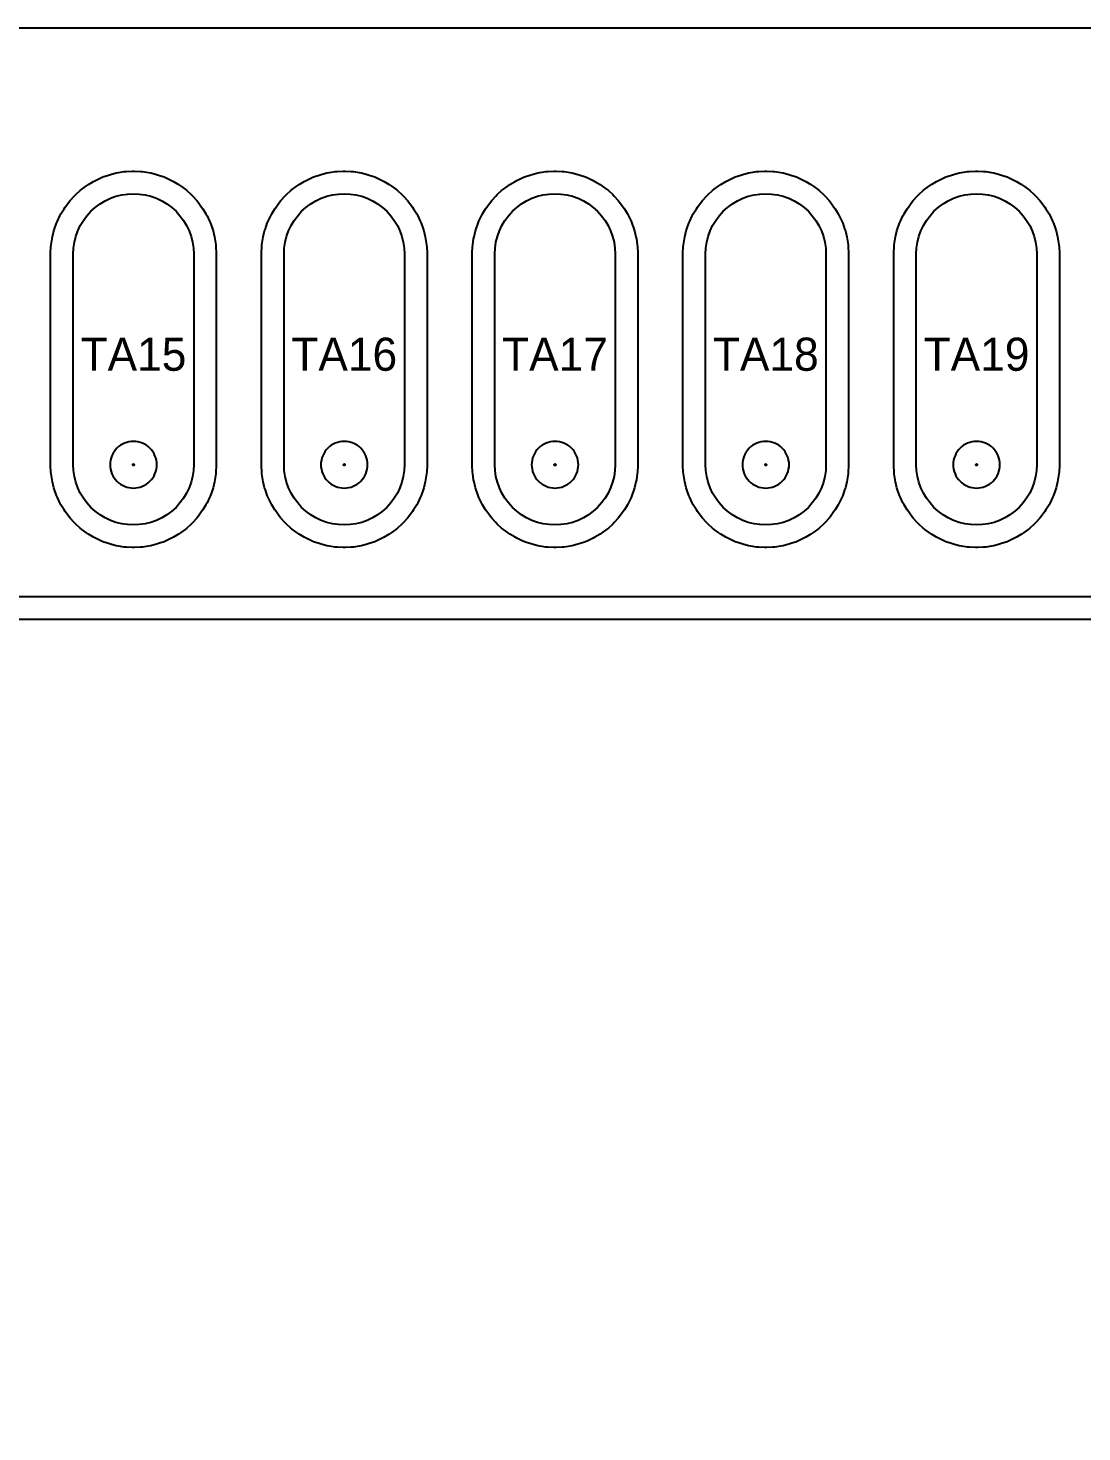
# Model space of a CAD drawing. Header units: millimetres. Extents: x 0 to 8220, y 0 to 2502.
# Drawn here: x 6260 to 6400, y 2253.5 to 2440 of the extents above; entities that cross this region are included whole.
import ezdxf
from ezdxf.enums import TextEntityAlignment as Align

# ---------------------------------------------------------------- set-up
doc = ezdxf.new("R2010")
doc.units = ezdxf.units.MM
for name, color, linetype in [('CALADO_INTERIOR', 5, 'Continuous'), ('CORTE_EXT', 1, 'Continuous'), ('HOJA', 8, 'Continuous'), ('TEXTO', 7, 'Continuous'), ('TRAYECTORIA_EXT_FRESA6', 11, 'Continuous'), ('TRAYECTORIA_INT_FRESA6', 150, 'Continuous')]:
    doc.layers.add(name, color=color, linetype=linetype)

msp = doc.modelspace()

# ---------------------------------------------------------------- linework, layer by layer
at = {"layer": 'CALADO_INTERIOR'}
for points in [[(6273.7, 2385.09), (6273.4, 2385.04), (6273.1, 2384.97), (6272.81, 2384.86), (6272.54, 2384.73), (6272.28, 2384.58), (6272.03, 2384.4), (6271.81, 2384.19), (6271.6, 2383.97), (6271.42, 2383.72), (6271.27, 2383.46), (6271.14, 2383.19), (6271.03, 2382.9), (6270.96, 2382.6), (6270.91, 2382.3), (6270.9, 2382), (6270.91, 2381.7), (6270.96, 2381.4), (6271.03, 2381.1), (6271.14, 2380.81), (6271.27, 2380.54), (6271.42, 2380.28), (6271.6, 2380.03), (6271.81, 2379.81), (6272.03, 2379.6), (6272.28, 2379.42), (6272.54, 2379.27), (6272.81, 2379.14), (6273.1, 2379.03), (6273.4, 2378.96), (6273.7, 2378.91), (6274, 2378.9), (6274.3, 2378.91), (6274.6, 2378.96), (6274.9, 2379.03), (6275.19, 2379.14), (6275.46, 2379.27), (6275.72, 2379.42), (6275.97, 2379.6), (6276.19, 2379.81), (6276.4, 2380.03), (6276.58, 2380.28), (6276.73, 2380.54), (6276.86, 2380.81), (6276.97, 2381.1), (6277.04, 2381.4), (6277.09, 2381.7), (6277.1, 2382), (6277.09, 2382.3), (6277.04, 2382.6), (6276.97, 2382.9), (6276.86, 2383.19), (6276.73, 2383.46), (6276.58, 2383.72), (6276.4, 2383.97), (6276.19, 2384.19), (6275.97, 2384.4), (6275.72, 2384.58), (6275.46, 2384.73), (6275.19, 2384.86), (6274.9, 2384.97), (6274.6, 2385.04), (6274.3, 2385.09), (6274, 2385.1)], [(6301.7, 2385.09), (6301.4, 2385.04), (6301.1, 2384.97), (6300.81, 2384.86), (6300.54, 2384.73), (6300.28, 2384.58), (6300.03, 2384.4), (6299.81, 2384.19), (6299.6, 2383.97), (6299.42, 2383.72), (6299.27, 2383.46), (6299.14, 2383.19), (6299.03, 2382.9), (6298.96, 2382.6), (6298.91, 2382.3), (6298.9, 2382), (6298.91, 2381.7), (6298.96, 2381.4), (6299.03, 2381.1), (6299.14, 2380.81), (6299.27, 2380.54), (6299.42, 2380.28), (6299.6, 2380.03), (6299.81, 2379.81), (6300.03, 2379.6), (6300.28, 2379.42), (6300.54, 2379.27), (6300.81, 2379.14), (6301.1, 2379.03), (6301.4, 2378.96), (6301.7, 2378.91), (6302, 2378.9), (6302.3, 2378.91), (6302.6, 2378.96), (6302.9, 2379.03), (6303.19, 2379.14), (6303.46, 2379.27), (6303.72, 2379.42), (6303.97, 2379.6), (6304.19, 2379.81), (6304.4, 2380.03), (6304.58, 2380.28), (6304.73, 2380.54), (6304.86, 2380.81), (6304.97, 2381.1), (6305.04, 2381.4), (6305.09, 2381.7), (6305.1, 2382), (6305.09, 2382.3), (6305.04, 2382.6), (6304.97, 2382.9), (6304.86, 2383.19), (6304.73, 2383.46), (6304.58, 2383.72), (6304.4, 2383.97), (6304.19, 2384.19), (6303.97, 2384.4), (6303.72, 2384.58), (6303.46, 2384.73), (6303.19, 2384.86), (6302.9, 2384.97), (6302.6, 2385.04), (6302.3, 2385.09), (6302, 2385.1)], [(6329.7, 2385.09), (6329.4, 2385.04), (6329.1, 2384.97), (6328.81, 2384.86), (6328.54, 2384.73), (6328.28, 2384.58), (6328.03, 2384.4), (6327.81, 2384.19), (6327.6, 2383.97), (6327.42, 2383.72), (6327.27, 2383.46), (6327.14, 2383.19), (6327.03, 2382.9), (6326.96, 2382.6), (6326.91, 2382.3), (6326.9, 2382), (6326.91, 2381.7), (6326.96, 2381.4), (6327.03, 2381.1), (6327.14, 2380.81), (6327.27, 2380.54), (6327.42, 2380.28), (6327.6, 2380.03), (6327.81, 2379.81), (6328.03, 2379.6), (6328.28, 2379.42), (6328.54, 2379.27), (6328.81, 2379.14), (6329.1, 2379.03), (6329.4, 2378.96), (6329.7, 2378.91), (6330, 2378.9), (6330.3, 2378.91), (6330.6, 2378.96), (6330.9, 2379.03), (6331.19, 2379.14), (6331.46, 2379.27), (6331.72, 2379.42), (6331.97, 2379.6), (6332.19, 2379.81), (6332.4, 2380.03), (6332.58, 2380.28), (6332.73, 2380.54), (6332.86, 2380.81), (6332.97, 2381.1), (6333.04, 2381.4), (6333.09, 2381.7), (6333.1, 2382), (6333.09, 2382.3), (6333.04, 2382.6), (6332.97, 2382.9), (6332.86, 2383.19), (6332.73, 2383.46), (6332.58, 2383.72), (6332.4, 2383.97), (6332.19, 2384.19), (6331.97, 2384.4), (6331.72, 2384.58), (6331.46, 2384.73), (6331.19, 2384.86), (6330.9, 2384.97), (6330.6, 2385.04), (6330.3, 2385.09), (6330, 2385.1)], [(6357.7, 2385.09), (6357.4, 2385.04), (6357.1, 2384.97), (6356.81, 2384.86), (6356.54, 2384.73), (6356.28, 2384.58), (6356.03, 2384.4), (6355.81, 2384.19), (6355.6, 2383.97), (6355.42, 2383.72), (6355.27, 2383.46), (6355.14, 2383.19), (6355.03, 2382.9), (6354.96, 2382.6), (6354.91, 2382.3), (6354.9, 2382), (6354.91, 2381.7), (6354.96, 2381.4), (6355.03, 2381.1), (6355.14, 2380.81), (6355.27, 2380.54), (6355.42, 2380.28), (6355.6, 2380.03), (6355.81, 2379.81), (6356.03, 2379.6), (6356.28, 2379.42), (6356.54, 2379.27), (6356.81, 2379.14), (6357.1, 2379.03), (6357.4, 2378.96), (6357.7, 2378.91), (6358, 2378.9), (6358.3, 2378.91), (6358.6, 2378.96), (6358.9, 2379.03), (6359.19, 2379.14), (6359.46, 2379.27), (6359.72, 2379.42), (6359.97, 2379.6), (6360.19, 2379.81), (6360.4, 2380.03), (6360.58, 2380.28), (6360.73, 2380.54), (6360.86, 2380.81), (6360.97, 2381.1), (6361.04, 2381.4), (6361.09, 2381.7), (6361.1, 2382), (6361.09, 2382.3), (6361.04, 2382.6), (6360.97, 2382.9), (6360.86, 2383.19), (6360.73, 2383.46), (6360.58, 2383.72), (6360.4, 2383.97), (6360.19, 2384.19), (6359.97, 2384.4), (6359.72, 2384.58), (6359.46, 2384.73), (6359.19, 2384.86), (6358.9, 2384.97), (6358.6, 2385.04), (6358.3, 2385.09), (6358, 2385.1)], [(6385.7, 2385.09), (6385.4, 2385.04), (6385.1, 2384.97), (6384.81, 2384.86), (6384.54, 2384.73), (6384.28, 2384.58), (6384.03, 2384.4), (6383.81, 2384.19), (6383.6, 2383.97), (6383.42, 2383.72), (6383.27, 2383.46), (6383.14, 2383.19), (6383.03, 2382.9), (6382.96, 2382.6), (6382.91, 2382.3), (6382.9, 2382), (6382.91, 2381.7), (6382.96, 2381.4), (6383.03, 2381.1), (6383.14, 2380.81), (6383.27, 2380.54), (6383.42, 2380.28), (6383.6, 2380.03), (6383.81, 2379.81), (6384.03, 2379.6), (6384.28, 2379.42), (6384.54, 2379.27), (6384.81, 2379.14), (6385.1, 2379.03), (6385.4, 2378.96), (6385.7, 2378.91), (6386, 2378.9), (6386.3, 2378.91), (6386.6, 2378.96), (6386.9, 2379.03), (6387.19, 2379.14), (6387.46, 2379.27), (6387.72, 2379.42), (6387.97, 2379.6), (6388.19, 2379.81), (6388.4, 2380.03), (6388.58, 2380.28), (6388.73, 2380.54), (6388.86, 2380.81), (6388.97, 2381.1), (6389.04, 2381.4), (6389.09, 2381.7), (6389.1, 2382), (6389.09, 2382.3), (6389.04, 2382.6), (6388.97, 2382.9), (6388.86, 2383.19), (6388.73, 2383.46), (6388.58, 2383.72), (6388.4, 2383.97), (6388.19, 2384.19), (6387.97, 2384.4), (6387.72, 2384.58), (6387.46, 2384.73), (6387.19, 2384.86), (6386.9, 2384.97), (6386.6, 2385.04), (6386.3, 2385.09), (6386, 2385.1)]]:
    msp.add_lwpolyline(points, close=True, dxfattribs=at)
at = {"layer": 'CORTE_EXT'}
for points in [[(6266.04, 2410.78), (6266.15, 2411.56), (6266.34, 2412.32), (6266.61, 2413.06), (6266.94, 2413.77), (6267.35, 2414.44), (6267.82, 2415.08), (6268.34, 2415.66), (6268.92, 2416.18), (6269.56, 2416.65), (6270.23, 2417.06), (6270.94, 2417.39), (6271.68, 2417.66), (6272.44, 2417.85), (6273.22, 2417.96), (6274, 2418), (6274.78, 2417.96), (6275.56, 2417.85), (6276.32, 2417.66), (6277.06, 2417.39), (6277.77, 2417.06), (6278.44, 2416.65), (6279.08, 2416.18), (6279.66, 2415.66), (6280.18, 2415.08), (6280.65, 2414.44), (6281.06, 2413.77), (6281.39, 2413.06), (6281.66, 2412.32), (6281.85, 2411.56), (6281.96, 2410.78), (6282, 2410), (6282, 2382), (6281.96, 2381.22), (6281.85, 2380.44), (6281.66, 2379.68), (6281.39, 2378.94), (6281.06, 2378.23), (6280.65, 2377.56), (6280.18, 2376.92), (6279.66, 2376.34), (6279.08, 2375.82), (6278.44, 2375.35), (6277.77, 2374.94), (6277.06, 2374.61), (6276.32, 2374.34), (6275.56, 2374.15), (6274.78, 2374.04), (6274, 2374), (6273.22, 2374.04), (6272.44, 2374.15), (6271.68, 2374.34), (6270.94, 2374.61), (6270.23, 2374.94), (6269.56, 2375.35), (6268.92, 2375.82), (6268.34, 2376.34), (6267.82, 2376.92), (6267.35, 2377.56), (6266.94, 2378.23), (6266.61, 2378.94), (6266.34, 2379.68), (6266.15, 2380.44), (6266.04, 2381.22), (6266, 2382), (6266, 2410)], [(6294.04, 2410.78), (6294.15, 2411.56), (6294.34, 2412.32), (6294.61, 2413.06), (6294.94, 2413.77), (6295.35, 2414.44), (6295.82, 2415.08), (6296.34, 2415.66), (6296.92, 2416.18), (6297.56, 2416.65), (6298.23, 2417.06), (6298.94, 2417.39), (6299.68, 2417.66), (6300.44, 2417.85), (6301.22, 2417.96), (6302, 2418), (6302.78, 2417.96), (6303.56, 2417.85), (6304.32, 2417.66), (6305.06, 2417.39), (6305.77, 2417.06), (6306.44, 2416.65), (6307.08, 2416.18), (6307.66, 2415.66), (6308.18, 2415.08), (6308.65, 2414.44), (6309.06, 2413.77), (6309.39, 2413.06), (6309.66, 2412.32), (6309.85, 2411.56), (6309.96, 2410.78), (6310, 2410), (6310, 2382), (6309.96, 2381.22), (6309.85, 2380.44), (6309.66, 2379.68), (6309.39, 2378.94), (6309.06, 2378.23), (6308.65, 2377.56), (6308.18, 2376.92), (6307.66, 2376.34), (6307.08, 2375.82), (6306.44, 2375.35), (6305.77, 2374.94), (6305.06, 2374.61), (6304.32, 2374.34), (6303.56, 2374.15), (6302.78, 2374.04), (6302, 2374), (6301.22, 2374.04), (6300.44, 2374.15), (6299.68, 2374.34), (6298.94, 2374.61), (6298.23, 2374.94), (6297.56, 2375.35), (6296.92, 2375.82), (6296.34, 2376.34), (6295.82, 2376.92), (6295.35, 2377.56), (6294.94, 2378.23), (6294.61, 2378.94), (6294.34, 2379.68), (6294.15, 2380.44), (6294.04, 2381.22), (6294, 2382), (6294, 2410)], [(6322.04, 2410.78), (6322.15, 2411.56), (6322.34, 2412.32), (6322.61, 2413.06), (6322.94, 2413.77), (6323.35, 2414.44), (6323.82, 2415.08), (6324.34, 2415.66), (6324.92, 2416.18), (6325.56, 2416.65), (6326.23, 2417.06), (6326.94, 2417.39), (6327.68, 2417.66), (6328.44, 2417.85), (6329.22, 2417.96), (6330, 2418), (6330.78, 2417.96), (6331.56, 2417.85), (6332.32, 2417.66), (6333.06, 2417.39), (6333.77, 2417.06), (6334.44, 2416.65), (6335.08, 2416.18), (6335.66, 2415.66), (6336.18, 2415.08), (6336.65, 2414.44), (6337.06, 2413.77), (6337.39, 2413.06), (6337.66, 2412.32), (6337.85, 2411.56), (6337.96, 2410.78), (6338, 2410), (6338, 2382), (6337.96, 2381.22), (6337.85, 2380.44), (6337.66, 2379.68), (6337.39, 2378.94), (6337.06, 2378.23), (6336.65, 2377.56), (6336.18, 2376.92), (6335.66, 2376.34), (6335.08, 2375.82), (6334.44, 2375.35), (6333.77, 2374.94), (6333.06, 2374.61), (6332.32, 2374.34), (6331.56, 2374.15), (6330.78, 2374.04), (6330, 2374), (6329.22, 2374.04), (6328.44, 2374.15), (6327.68, 2374.34), (6326.94, 2374.61), (6326.23, 2374.94), (6325.56, 2375.35), (6324.92, 2375.82), (6324.34, 2376.34), (6323.82, 2376.92), (6323.35, 2377.56), (6322.94, 2378.23), (6322.61, 2378.94), (6322.34, 2379.68), (6322.15, 2380.44), (6322.04, 2381.22), (6322, 2382), (6322, 2410)], [(6350.04, 2410.78), (6350.15, 2411.56), (6350.34, 2412.32), (6350.61, 2413.06), (6350.94, 2413.77), (6351.35, 2414.44), (6351.82, 2415.08), (6352.34, 2415.66), (6352.92, 2416.18), (6353.56, 2416.65), (6354.23, 2417.06), (6354.94, 2417.39), (6355.68, 2417.66), (6356.44, 2417.85), (6357.22, 2417.96), (6358, 2418), (6358.78, 2417.96), (6359.56, 2417.85), (6360.32, 2417.66), (6361.06, 2417.39), (6361.77, 2417.06), (6362.44, 2416.65), (6363.08, 2416.18), (6363.66, 2415.66), (6364.18, 2415.08), (6364.65, 2414.44), (6365.06, 2413.77), (6365.39, 2413.06), (6365.66, 2412.32), (6365.85, 2411.56), (6365.96, 2410.78), (6366, 2410), (6366, 2382), (6365.96, 2381.22), (6365.85, 2380.44), (6365.66, 2379.68), (6365.39, 2378.94), (6365.06, 2378.23), (6364.65, 2377.56), (6364.18, 2376.92), (6363.66, 2376.34), (6363.08, 2375.82), (6362.44, 2375.35), (6361.77, 2374.94), (6361.06, 2374.61), (6360.32, 2374.34), (6359.56, 2374.15), (6358.78, 2374.04), (6358, 2374), (6357.22, 2374.04), (6356.44, 2374.15), (6355.68, 2374.34), (6354.94, 2374.61), (6354.23, 2374.94), (6353.56, 2375.35), (6352.92, 2375.82), (6352.34, 2376.34), (6351.82, 2376.92), (6351.35, 2377.56), (6350.94, 2378.23), (6350.61, 2378.94), (6350.34, 2379.68), (6350.15, 2380.44), (6350.04, 2381.22), (6350, 2382), (6350, 2410)], [(6378.04, 2410.78), (6378.15, 2411.56), (6378.34, 2412.32), (6378.61, 2413.06), (6378.94, 2413.77), (6379.35, 2414.44), (6379.82, 2415.08), (6380.34, 2415.66), (6380.92, 2416.18), (6381.56, 2416.65), (6382.23, 2417.06), (6382.94, 2417.39), (6383.68, 2417.66), (6384.44, 2417.85), (6385.22, 2417.96), (6386, 2418), (6386.78, 2417.96), (6387.56, 2417.85), (6388.32, 2417.66), (6389.06, 2417.39), (6389.77, 2417.06), (6390.44, 2416.65), (6391.08, 2416.18), (6391.66, 2415.66), (6392.18, 2415.08), (6392.65, 2414.44), (6393.06, 2413.77), (6393.39, 2413.06), (6393.66, 2412.32), (6393.85, 2411.56), (6393.96, 2410.78), (6394, 2410), (6394, 2382), (6393.96, 2381.22), (6393.85, 2380.44), (6393.66, 2379.68), (6393.39, 2378.94), (6393.06, 2378.23), (6392.65, 2377.56), (6392.18, 2376.92), (6391.66, 2376.34), (6391.08, 2375.82), (6390.44, 2375.35), (6389.77, 2374.94), (6389.06, 2374.61), (6388.32, 2374.34), (6387.56, 2374.15), (6386.78, 2374.04), (6386, 2374), (6385.22, 2374.04), (6384.44, 2374.15), (6383.68, 2374.34), (6382.94, 2374.61), (6382.23, 2374.94), (6381.56, 2375.35), (6380.92, 2375.82), (6380.34, 2376.34), (6379.82, 2376.92), (6379.35, 2377.56), (6378.94, 2378.23), (6378.61, 2378.94), (6378.34, 2379.68), (6378.15, 2380.44), (6378.04, 2381.22), (6378, 2382), (6378, 2410)]]:
    msp.add_lwpolyline(points, close=True, dxfattribs=at)
msp.add_lwpolyline([(5613, 2361.5), (6626, 2361.5)], dxfattribs=at)
at = {"layer": 'HOJA'}
msp.add_lwpolyline([(5600, 0), (6820, 0), (6820, 2440), (5600, 2440)], close=True, dxfattribs=at)
at = {"layer": 'TRAYECTORIA_EXT_FRESA6'}
for points in [[(6263.04, 2410.93), (6263.07, 2411.22), (6263.19, 2412), (6263.24, 2412.29), (6263.43, 2413.05), (6263.52, 2413.33), (6263.78, 2414.07), (6263.9, 2414.34), (6264.23, 2415.05), (6264.37, 2415.31), (6264.78, 2415.99), (6264.94, 2416.23), (6265.41, 2416.86), (6265.59, 2417.09), (6266.12, 2417.67), (6266.33, 2417.88), (6266.91, 2418.41), (6267.14, 2418.59), (6267.77, 2419.06), (6268.01, 2419.22), (6268.69, 2419.63), (6268.95, 2419.77), (6269.66, 2420.1), (6269.93, 2420.22), (6270.67, 2420.48), (6270.95, 2420.57), (6271.71, 2420.76), (6272, 2420.81), (6272.78, 2420.93), (6273.07, 2420.96), (6273.85, 2421), (6274.15, 2421), (6274.93, 2420.96), (6275.22, 2420.93), (6276, 2420.81), (6276.29, 2420.76), (6277.05, 2420.57), (6277.33, 2420.48), (6278.07, 2420.22), (6278.34, 2420.1), (6279.05, 2419.77), (6279.31, 2419.63), (6279.99, 2419.22), (6280.23, 2419.06), (6280.86, 2418.59), (6281.09, 2418.41), (6281.67, 2417.88), (6281.88, 2417.67), (6282.41, 2417.09), (6282.59, 2416.86), (6283.06, 2416.23), (6283.22, 2415.99), (6283.63, 2415.31), (6283.77, 2415.05), (6284.1, 2414.34), (6284.22, 2414.07), (6284.48, 2413.33), (6284.57, 2413.05), (6284.76, 2412.29), (6284.81, 2412), (6284.93, 2411.22), (6284.96, 2410.93), (6285, 2410.15), (6285, 2410), (6285, 2382), (6285, 2381.85), (6284.96, 2381.07), (6284.93, 2380.78), (6284.81, 2380), (6284.76, 2379.71), (6284.57, 2378.95), (6284.48, 2378.67), (6284.22, 2377.93), (6284.1, 2377.66), (6283.77, 2376.95), (6283.63, 2376.69), (6283.22, 2376.01), (6283.06, 2375.77), (6282.59, 2375.14), (6282.41, 2374.91), (6281.88, 2374.33), (6281.67, 2374.12), (6281.09, 2373.59), (6280.86, 2373.41), (6280.23, 2372.94), (6279.99, 2372.78), (6279.31, 2372.37), (6279.05, 2372.23), (6278.34, 2371.9), (6278.07, 2371.78), (6277.33, 2371.52), (6277.05, 2371.43), (6276.29, 2371.24), (6276, 2371.19), (6275.22, 2371.07), (6274.93, 2371.04), (6274.15, 2371), (6273.85, 2371), (6273.07, 2371.04), (6272.78, 2371.07), (6272, 2371.19), (6271.71, 2371.24), (6270.95, 2371.43), (6270.67, 2371.52), (6269.93, 2371.78), (6269.66, 2371.9), (6268.95, 2372.23), (6268.69, 2372.37), (6268.01, 2372.78), (6267.77, 2372.94), (6267.14, 2373.41), (6266.91, 2373.59), (6266.33, 2374.12), (6266.12, 2374.33), (6265.59, 2374.91), (6265.41, 2375.14), (6264.94, 2375.77), (6264.78, 2376.01), (6264.37, 2376.69), (6264.23, 2376.95), (6263.9, 2377.66), (6263.78, 2377.93), (6263.52, 2378.67), (6263.43, 2378.95), (6263.24, 2379.71), (6263.19, 2380), (6263.07, 2380.78), (6263.04, 2381.07), (6263, 2381.85), (6263, 2382), (6263, 2410), (6263, 2410.15)], [(6291.04, 2410.93), (6291.07, 2411.22), (6291.19, 2412), (6291.24, 2412.29), (6291.43, 2413.05), (6291.52, 2413.33), (6291.78, 2414.07), (6291.9, 2414.34), (6292.23, 2415.05), (6292.37, 2415.31), (6292.78, 2415.99), (6292.94, 2416.23), (6293.41, 2416.86), (6293.59, 2417.09), (6294.12, 2417.67), (6294.33, 2417.88), (6294.91, 2418.41), (6295.14, 2418.59), (6295.77, 2419.06), (6296.01, 2419.22), (6296.69, 2419.63), (6296.95, 2419.77), (6297.66, 2420.1), (6297.93, 2420.22), (6298.67, 2420.48), (6298.95, 2420.57), (6299.71, 2420.76), (6300, 2420.81), (6300.78, 2420.93), (6301.07, 2420.96), (6301.85, 2421), (6302.15, 2421), (6302.93, 2420.96), (6303.22, 2420.93), (6304, 2420.81), (6304.29, 2420.76), (6305.05, 2420.57), (6305.33, 2420.48), (6306.07, 2420.22), (6306.34, 2420.1), (6307.05, 2419.77), (6307.31, 2419.63), (6307.99, 2419.22), (6308.23, 2419.06), (6308.86, 2418.59), (6309.09, 2418.41), (6309.67, 2417.88), (6309.88, 2417.67), (6310.41, 2417.09), (6310.59, 2416.86), (6311.06, 2416.23), (6311.22, 2415.99), (6311.63, 2415.31), (6311.77, 2415.05), (6312.1, 2414.34), (6312.22, 2414.07), (6312.48, 2413.33), (6312.57, 2413.05), (6312.76, 2412.29), (6312.81, 2412), (6312.93, 2411.22), (6312.96, 2410.93), (6313, 2410.15), (6313, 2410), (6313, 2382), (6313, 2381.85), (6312.96, 2381.07), (6312.93, 2380.78), (6312.81, 2380), (6312.76, 2379.71), (6312.57, 2378.95), (6312.48, 2378.67), (6312.22, 2377.93), (6312.1, 2377.66), (6311.77, 2376.95), (6311.63, 2376.69), (6311.22, 2376.01), (6311.06, 2375.77), (6310.59, 2375.14), (6310.41, 2374.91), (6309.88, 2374.33), (6309.67, 2374.12), (6309.09, 2373.59), (6308.86, 2373.41), (6308.23, 2372.94), (6307.99, 2372.78), (6307.31, 2372.37), (6307.05, 2372.23), (6306.34, 2371.9), (6306.07, 2371.78), (6305.33, 2371.52), (6305.05, 2371.43), (6304.29, 2371.24), (6304, 2371.19), (6303.22, 2371.07), (6302.93, 2371.04), (6302.15, 2371), (6301.85, 2371), (6301.07, 2371.04), (6300.78, 2371.07), (6300, 2371.19), (6299.71, 2371.24), (6298.95, 2371.43), (6298.67, 2371.52), (6297.93, 2371.78), (6297.66, 2371.9), (6296.95, 2372.23), (6296.69, 2372.37), (6296.01, 2372.78), (6295.77, 2372.94), (6295.14, 2373.41), (6294.91, 2373.59), (6294.33, 2374.12), (6294.12, 2374.33), (6293.59, 2374.91), (6293.41, 2375.14), (6292.94, 2375.77), (6292.78, 2376.01), (6292.37, 2376.69), (6292.23, 2376.95), (6291.9, 2377.66), (6291.78, 2377.93), (6291.52, 2378.67), (6291.43, 2378.95), (6291.24, 2379.71), (6291.19, 2380), (6291.07, 2380.78), (6291.04, 2381.07), (6291, 2381.85), (6291, 2382), (6291, 2410), (6291, 2410.15)], [(6319.04, 2410.93), (6319.07, 2411.22), (6319.19, 2412), (6319.24, 2412.29), (6319.43, 2413.05), (6319.52, 2413.33), (6319.78, 2414.07), (6319.9, 2414.34), (6320.23, 2415.05), (6320.37, 2415.31), (6320.78, 2415.99), (6320.94, 2416.23), (6321.41, 2416.86), (6321.59, 2417.09), (6322.12, 2417.67), (6322.33, 2417.88), (6322.91, 2418.41), (6323.14, 2418.59), (6323.77, 2419.06), (6324.01, 2419.22), (6324.69, 2419.63), (6324.95, 2419.77), (6325.66, 2420.1), (6325.93, 2420.22), (6326.67, 2420.48), (6326.95, 2420.57), (6327.71, 2420.76), (6328, 2420.81), (6328.78, 2420.93), (6329.07, 2420.96), (6329.85, 2421), (6330.15, 2421), (6330.93, 2420.96), (6331.22, 2420.93), (6332, 2420.81), (6332.29, 2420.76), (6333.05, 2420.57), (6333.33, 2420.48), (6334.07, 2420.22), (6334.34, 2420.1), (6335.05, 2419.77), (6335.31, 2419.63), (6335.99, 2419.22), (6336.23, 2419.06), (6336.86, 2418.59), (6337.09, 2418.41), (6337.67, 2417.88), (6337.88, 2417.67), (6338.41, 2417.09), (6338.59, 2416.86), (6339.06, 2416.23), (6339.22, 2415.99), (6339.63, 2415.31), (6339.77, 2415.05), (6340.1, 2414.34), (6340.22, 2414.07), (6340.48, 2413.33), (6340.57, 2413.05), (6340.76, 2412.29), (6340.81, 2412), (6340.93, 2411.22), (6340.96, 2410.93), (6341, 2410.15), (6341, 2410), (6341, 2382), (6341, 2381.85), (6340.96, 2381.07), (6340.93, 2380.78), (6340.81, 2380), (6340.76, 2379.71), (6340.57, 2378.95), (6340.48, 2378.67), (6340.22, 2377.93), (6340.1, 2377.66), (6339.77, 2376.95), (6339.63, 2376.69), (6339.22, 2376.01), (6339.06, 2375.77), (6338.59, 2375.14), (6338.41, 2374.91), (6337.88, 2374.33), (6337.67, 2374.12), (6337.09, 2373.59), (6336.86, 2373.41), (6336.23, 2372.94), (6335.99, 2372.78), (6335.31, 2372.37), (6335.05, 2372.23), (6334.34, 2371.9), (6334.07, 2371.78), (6333.33, 2371.52), (6333.05, 2371.43), (6332.29, 2371.24), (6332, 2371.19), (6331.22, 2371.07), (6330.93, 2371.04), (6330.15, 2371), (6329.85, 2371), (6329.07, 2371.04), (6328.78, 2371.07), (6328, 2371.19), (6327.71, 2371.24), (6326.95, 2371.43), (6326.67, 2371.52), (6325.93, 2371.78), (6325.66, 2371.9), (6324.95, 2372.23), (6324.69, 2372.37), (6324.01, 2372.78), (6323.77, 2372.94), (6323.14, 2373.41), (6322.91, 2373.59), (6322.33, 2374.12), (6322.12, 2374.33), (6321.59, 2374.91), (6321.41, 2375.14), (6320.94, 2375.77), (6320.78, 2376.01), (6320.37, 2376.69), (6320.23, 2376.95), (6319.9, 2377.66), (6319.78, 2377.93), (6319.52, 2378.67), (6319.43, 2378.95), (6319.24, 2379.71), (6319.19, 2380), (6319.07, 2380.78), (6319.04, 2381.07), (6319, 2381.85), (6319, 2382), (6319, 2410), (6319, 2410.15)], [(6347.04, 2410.93), (6347.07, 2411.22), (6347.19, 2412), (6347.24, 2412.29), (6347.43, 2413.05), (6347.52, 2413.33), (6347.78, 2414.07), (6347.9, 2414.34), (6348.23, 2415.05), (6348.37, 2415.31), (6348.78, 2415.99), (6348.94, 2416.23), (6349.41, 2416.86), (6349.59, 2417.09), (6350.12, 2417.67), (6350.33, 2417.88), (6350.91, 2418.41), (6351.14, 2418.59), (6351.77, 2419.06), (6352.01, 2419.22), (6352.69, 2419.63), (6352.95, 2419.77), (6353.66, 2420.1), (6353.93, 2420.22), (6354.67, 2420.48), (6354.95, 2420.57), (6355.71, 2420.76), (6356, 2420.81), (6356.78, 2420.93), (6357.07, 2420.96), (6357.85, 2421), (6358.15, 2421), (6358.93, 2420.96), (6359.22, 2420.93), (6360, 2420.81), (6360.29, 2420.76), (6361.05, 2420.57), (6361.33, 2420.48), (6362.07, 2420.22), (6362.34, 2420.1), (6363.05, 2419.77), (6363.31, 2419.63), (6363.99, 2419.22), (6364.23, 2419.06), (6364.86, 2418.59), (6365.09, 2418.41), (6365.67, 2417.88), (6365.88, 2417.67), (6366.41, 2417.09), (6366.59, 2416.86), (6367.06, 2416.23), (6367.22, 2415.99), (6367.63, 2415.31), (6367.77, 2415.05), (6368.1, 2414.34), (6368.22, 2414.07), (6368.48, 2413.33), (6368.57, 2413.05), (6368.76, 2412.29), (6368.81, 2412), (6368.93, 2411.22), (6368.96, 2410.93), (6369, 2410.15), (6369, 2410), (6369, 2382), (6369, 2381.85), (6368.96, 2381.07), (6368.93, 2380.78), (6368.81, 2380), (6368.76, 2379.71), (6368.57, 2378.95), (6368.48, 2378.67), (6368.22, 2377.93), (6368.1, 2377.66), (6367.77, 2376.95), (6367.63, 2376.69), (6367.22, 2376.01), (6367.06, 2375.77), (6366.59, 2375.14), (6366.41, 2374.91), (6365.88, 2374.33), (6365.67, 2374.12), (6365.09, 2373.59), (6364.86, 2373.41), (6364.23, 2372.94), (6363.99, 2372.78), (6363.31, 2372.37), (6363.05, 2372.23), (6362.34, 2371.9), (6362.07, 2371.78), (6361.33, 2371.52), (6361.05, 2371.43), (6360.29, 2371.24), (6360, 2371.19), (6359.22, 2371.07), (6358.93, 2371.04), (6358.15, 2371), (6357.85, 2371), (6357.07, 2371.04), (6356.78, 2371.07), (6356, 2371.19), (6355.71, 2371.24), (6354.95, 2371.43), (6354.67, 2371.52), (6353.93, 2371.78), (6353.66, 2371.9), (6352.95, 2372.23), (6352.69, 2372.37), (6352.01, 2372.78), (6351.77, 2372.94), (6351.14, 2373.41), (6350.91, 2373.59), (6350.33, 2374.12), (6350.12, 2374.33), (6349.59, 2374.91), (6349.41, 2375.14), (6348.94, 2375.77), (6348.78, 2376.01), (6348.37, 2376.69), (6348.23, 2376.95), (6347.9, 2377.66), (6347.78, 2377.93), (6347.52, 2378.67), (6347.43, 2378.95), (6347.24, 2379.71), (6347.19, 2380), (6347.07, 2380.78), (6347.04, 2381.07), (6347, 2381.85), (6347, 2382), (6347, 2410), (6347, 2410.15)], [(6375.04, 2410.93), (6375.07, 2411.22), (6375.19, 2412), (6375.24, 2412.29), (6375.43, 2413.05), (6375.52, 2413.33), (6375.78, 2414.07), (6375.9, 2414.34), (6376.23, 2415.05), (6376.37, 2415.31), (6376.78, 2415.99), (6376.94, 2416.23), (6377.41, 2416.86), (6377.59, 2417.09), (6378.12, 2417.67), (6378.33, 2417.88), (6378.91, 2418.41), (6379.14, 2418.59), (6379.77, 2419.06), (6380.01, 2419.22), (6380.69, 2419.63), (6380.95, 2419.77), (6381.66, 2420.1), (6381.93, 2420.22), (6382.67, 2420.48), (6382.95, 2420.57), (6383.71, 2420.76), (6384, 2420.81), (6384.78, 2420.93), (6385.07, 2420.96), (6385.85, 2421), (6386.15, 2421), (6386.93, 2420.96), (6387.22, 2420.93), (6388, 2420.81), (6388.29, 2420.76), (6389.05, 2420.57), (6389.33, 2420.48), (6390.07, 2420.22), (6390.34, 2420.1), (6391.05, 2419.77), (6391.31, 2419.63), (6391.99, 2419.22), (6392.23, 2419.06), (6392.86, 2418.59), (6393.09, 2418.41), (6393.67, 2417.88), (6393.88, 2417.67), (6394.41, 2417.09), (6394.59, 2416.86), (6395.06, 2416.23), (6395.22, 2415.99), (6395.63, 2415.31), (6395.77, 2415.05), (6396.1, 2414.34), (6396.22, 2414.07), (6396.48, 2413.33), (6396.57, 2413.05), (6396.76, 2412.29), (6396.81, 2412), (6396.93, 2411.22), (6396.96, 2410.93), (6397, 2410.15), (6397, 2410), (6397, 2382), (6397, 2381.85), (6396.96, 2381.07), (6396.93, 2380.78), (6396.81, 2380), (6396.76, 2379.71), (6396.57, 2378.95), (6396.48, 2378.67), (6396.22, 2377.93), (6396.1, 2377.66), (6395.77, 2376.95), (6395.63, 2376.69), (6395.22, 2376.01), (6395.06, 2375.77), (6394.59, 2375.14), (6394.41, 2374.91), (6393.88, 2374.33), (6393.67, 2374.12), (6393.09, 2373.59), (6392.86, 2373.41), (6392.23, 2372.94), (6391.99, 2372.78), (6391.31, 2372.37), (6391.05, 2372.23), (6390.34, 2371.9), (6390.07, 2371.78), (6389.33, 2371.52), (6389.05, 2371.43), (6388.29, 2371.24), (6388, 2371.19), (6387.22, 2371.07), (6386.93, 2371.04), (6386.15, 2371), (6385.85, 2371), (6385.07, 2371.04), (6384.78, 2371.07), (6384, 2371.19), (6383.71, 2371.24), (6382.95, 2371.43), (6382.67, 2371.52), (6381.93, 2371.78), (6381.66, 2371.9), (6380.95, 2372.23), (6380.69, 2372.37), (6380.01, 2372.78), (6379.77, 2372.94), (6379.14, 2373.41), (6378.91, 2373.59), (6378.33, 2374.12), (6378.12, 2374.33), (6377.59, 2374.91), (6377.41, 2375.14), (6376.94, 2375.77), (6376.78, 2376.01), (6376.37, 2376.69), (6376.23, 2376.95), (6375.9, 2377.66), (6375.78, 2377.93), (6375.52, 2378.67), (6375.43, 2378.95), (6375.24, 2379.71), (6375.19, 2380), (6375.07, 2380.78), (6375.04, 2381.07), (6375, 2381.85), (6375, 2382), (6375, 2410), (6375, 2410.15)]]:
    msp.add_lwpolyline(points, close=True, dxfattribs=at)
msp.add_lwpolyline([(5613, 2364.5), (6626, 2364.5)], dxfattribs=at)
at = {"layer": 'TRAYECTORIA_INT_FRESA6'}
for points in [[(6273.99, 2382.1), (6274, 2382.1), (6274.01, 2382.1), (6274.02, 2382.09), (6274.03, 2382.09), (6274.04, 2382.09), (6274.05, 2382.09), (6274.05, 2382.08), (6274.06, 2382.07), (6274.07, 2382.07), (6274.07, 2382.06), (6274.08, 2382.05), (6274.09, 2382.05), (6274.09, 2382.04), (6274.09, 2382.03), (6274.09, 2382.02), (6274.1, 2382.01), (6274.1, 2382), (6274.1, 2381.99), (6274.09, 2381.98), (6274.09, 2381.97), (6274.09, 2381.96), (6274.09, 2381.95), (6274.08, 2381.95), (6274.07, 2381.94), (6274.07, 2381.93), (6274.06, 2381.93), (6274.05, 2381.92), (6274.05, 2381.91), (6274.04, 2381.91), (6274.03, 2381.91), (6274.02, 2381.91), (6274.01, 2381.9), (6274, 2381.9), (6273.99, 2381.9), (6273.98, 2381.91), (6273.97, 2381.91), (6273.96, 2381.91), (6273.95, 2381.91), (6273.95, 2381.92), (6273.94, 2381.93), (6273.93, 2381.93), (6273.93, 2381.94), (6273.92, 2381.95), (6273.91, 2381.95), (6273.91, 2381.96), (6273.91, 2381.97), (6273.91, 2381.98), (6273.9, 2381.99), (6273.9, 2382), (6273.9, 2382.01), (6273.91, 2382.02), (6273.91, 2382.03), (6273.91, 2382.04), (6273.91, 2382.05), (6273.92, 2382.05), (6273.93, 2382.06), (6273.93, 2382.07), (6273.94, 2382.07), (6273.95, 2382.08), (6273.95, 2382.09), (6273.96, 2382.09), (6273.97, 2382.09), (6273.98, 2382.09)], [(6301.99, 2382.1), (6302, 2382.1), (6302.01, 2382.1), (6302.02, 2382.09), (6302.03, 2382.09), (6302.04, 2382.09), (6302.05, 2382.09), (6302.05, 2382.08), (6302.06, 2382.07), (6302.07, 2382.07), (6302.07, 2382.06), (6302.08, 2382.05), (6302.09, 2382.05), (6302.09, 2382.04), (6302.09, 2382.03), (6302.09, 2382.02), (6302.1, 2382.01), (6302.1, 2382), (6302.1, 2381.99), (6302.09, 2381.98), (6302.09, 2381.97), (6302.09, 2381.96), (6302.09, 2381.95), (6302.08, 2381.95), (6302.07, 2381.94), (6302.07, 2381.93), (6302.06, 2381.93), (6302.05, 2381.92), (6302.05, 2381.91), (6302.04, 2381.91), (6302.03, 2381.91), (6302.02, 2381.91), (6302.01, 2381.9), (6302, 2381.9), (6301.99, 2381.9), (6301.98, 2381.91), (6301.97, 2381.91), (6301.96, 2381.91), (6301.95, 2381.91), (6301.95, 2381.92), (6301.94, 2381.93), (6301.93, 2381.93), (6301.93, 2381.94), (6301.92, 2381.95), (6301.91, 2381.95), (6301.91, 2381.96), (6301.91, 2381.97), (6301.91, 2381.98), (6301.9, 2381.99), (6301.9, 2382), (6301.9, 2382.01), (6301.91, 2382.02), (6301.91, 2382.03), (6301.91, 2382.04), (6301.91, 2382.05), (6301.92, 2382.05), (6301.93, 2382.06), (6301.93, 2382.07), (6301.94, 2382.07), (6301.95, 2382.08), (6301.95, 2382.09), (6301.96, 2382.09), (6301.97, 2382.09), (6301.98, 2382.09)], [(6329.99, 2382.1), (6330, 2382.1), (6330.01, 2382.1), (6330.02, 2382.09), (6330.03, 2382.09), (6330.04, 2382.09), (6330.05, 2382.09), (6330.05, 2382.08), (6330.06, 2382.07), (6330.07, 2382.07), (6330.07, 2382.06), (6330.08, 2382.05), (6330.09, 2382.05), (6330.09, 2382.04), (6330.09, 2382.03), (6330.09, 2382.02), (6330.1, 2382.01), (6330.1, 2382), (6330.1, 2381.99), (6330.09, 2381.98), (6330.09, 2381.97), (6330.09, 2381.96), (6330.09, 2381.95), (6330.08, 2381.95), (6330.07, 2381.94), (6330.07, 2381.93), (6330.06, 2381.93), (6330.05, 2381.92), (6330.05, 2381.91), (6330.04, 2381.91), (6330.03, 2381.91), (6330.02, 2381.91), (6330.01, 2381.9), (6330, 2381.9), (6329.99, 2381.9), (6329.98, 2381.91), (6329.97, 2381.91), (6329.96, 2381.91), (6329.95, 2381.91), (6329.95, 2381.92), (6329.94, 2381.93), (6329.93, 2381.93), (6329.93, 2381.94), (6329.92, 2381.95), (6329.91, 2381.95), (6329.91, 2381.96), (6329.91, 2381.97), (6329.91, 2381.98), (6329.9, 2381.99), (6329.9, 2382), (6329.9, 2382.01), (6329.91, 2382.02), (6329.91, 2382.03), (6329.91, 2382.04), (6329.91, 2382.05), (6329.92, 2382.05), (6329.93, 2382.06), (6329.93, 2382.07), (6329.94, 2382.07), (6329.95, 2382.08), (6329.95, 2382.09), (6329.96, 2382.09), (6329.97, 2382.09), (6329.98, 2382.09)], [(6357.99, 2382.1), (6358, 2382.1), (6358.01, 2382.1), (6358.02, 2382.09), (6358.03, 2382.09), (6358.04, 2382.09), (6358.05, 2382.09), (6358.05, 2382.08), (6358.06, 2382.07), (6358.07, 2382.07), (6358.07, 2382.06), (6358.08, 2382.05), (6358.09, 2382.05), (6358.09, 2382.04), (6358.09, 2382.03), (6358.09, 2382.02), (6358.1, 2382.01), (6358.1, 2382), (6358.1, 2381.99), (6358.09, 2381.98), (6358.09, 2381.97), (6358.09, 2381.96), (6358.09, 2381.95), (6358.08, 2381.95), (6358.07, 2381.94), (6358.07, 2381.93), (6358.06, 2381.93), (6358.05, 2381.92), (6358.05, 2381.91), (6358.04, 2381.91), (6358.03, 2381.91), (6358.02, 2381.91), (6358.01, 2381.9), (6358, 2381.9), (6357.99, 2381.9), (6357.98, 2381.91), (6357.97, 2381.91), (6357.96, 2381.91), (6357.95, 2381.91), (6357.95, 2381.92), (6357.94, 2381.93), (6357.93, 2381.93), (6357.93, 2381.94), (6357.92, 2381.95), (6357.91, 2381.95), (6357.91, 2381.96), (6357.91, 2381.97), (6357.91, 2381.98), (6357.9, 2381.99), (6357.9, 2382), (6357.9, 2382.01), (6357.91, 2382.02), (6357.91, 2382.03), (6357.91, 2382.04), (6357.91, 2382.05), (6357.92, 2382.05), (6357.93, 2382.06), (6357.93, 2382.07), (6357.94, 2382.07), (6357.95, 2382.08), (6357.95, 2382.09), (6357.96, 2382.09), (6357.97, 2382.09), (6357.98, 2382.09)], [(6385.99, 2382.1), (6386, 2382.1), (6386.01, 2382.1), (6386.02, 2382.09), (6386.03, 2382.09), (6386.04, 2382.09), (6386.05, 2382.09), (6386.05, 2382.08), (6386.06, 2382.07), (6386.07, 2382.07), (6386.07, 2382.06), (6386.08, 2382.05), (6386.09, 2382.05), (6386.09, 2382.04), (6386.09, 2382.03), (6386.09, 2382.02), (6386.1, 2382.01), (6386.1, 2382), (6386.1, 2381.99), (6386.09, 2381.98), (6386.09, 2381.97), (6386.09, 2381.96), (6386.09, 2381.95), (6386.08, 2381.95), (6386.07, 2381.94), (6386.07, 2381.93), (6386.06, 2381.93), (6386.05, 2381.92), (6386.05, 2381.91), (6386.04, 2381.91), (6386.03, 2381.91), (6386.02, 2381.91), (6386.01, 2381.9), (6386, 2381.9), (6385.99, 2381.9), (6385.98, 2381.91), (6385.97, 2381.91), (6385.96, 2381.91), (6385.95, 2381.91), (6385.95, 2381.92), (6385.94, 2381.93), (6385.93, 2381.93), (6385.93, 2381.94), (6385.92, 2381.95), (6385.91, 2381.95), (6385.91, 2381.96), (6385.91, 2381.97), (6385.91, 2381.98), (6385.9, 2381.99), (6385.9, 2382), (6385.9, 2382.01), (6385.91, 2382.02), (6385.91, 2382.03), (6385.91, 2382.04), (6385.91, 2382.05), (6385.92, 2382.05), (6385.93, 2382.06), (6385.93, 2382.07), (6385.94, 2382.07), (6385.95, 2382.08), (6385.95, 2382.09), (6385.96, 2382.09), (6385.97, 2382.09), (6385.98, 2382.09)]]:
    msp.add_lwpolyline(points, close=True, dxfattribs=at)

# ---------------------------------------------------------------- texts
at = {"layer": 'TEXTO'}
for s, p in [('TA15', (6274, 2396.68)), ('TA16', (6302, 2396.68)), ('TA17', (6330, 2396.68)), ('TA18', (6358, 2396.68)), ('TA19', (6386, 2396.68))]:
    msp.add_text(s, height=4.4, dxfattribs=at).set_placement(p, align=Align.MIDDLE_CENTER)

doc.saveas('drawing.dxf')
